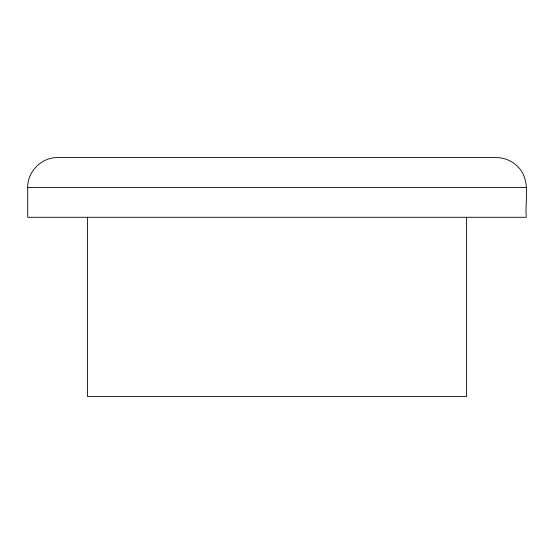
<?xml version="1.0" encoding="UTF-8"?>
<svg xmlns="http://www.w3.org/2000/svg" width="554" height="554" viewBox="0 0 554 554"><rect width="100%" height="100%" fill="white"/><g stroke="black" fill="none" stroke-linecap="round" stroke-linejoin="round"><path stroke-width="0.83" d="M27.7 187.432C27.451 171.477 41.598 157.336 57.554 157.571L496.446 157.578C506.377 157.627 515.926 162.848 521.432 171.096C530.157 184.877 524.804 202.085 526.3 217.286L27.7 217.286L27.7 187.432L526.3 187.432M466.586 217.286L466.586 396.429L87.414 396.429L87.414 217.286"/></g></svg>
